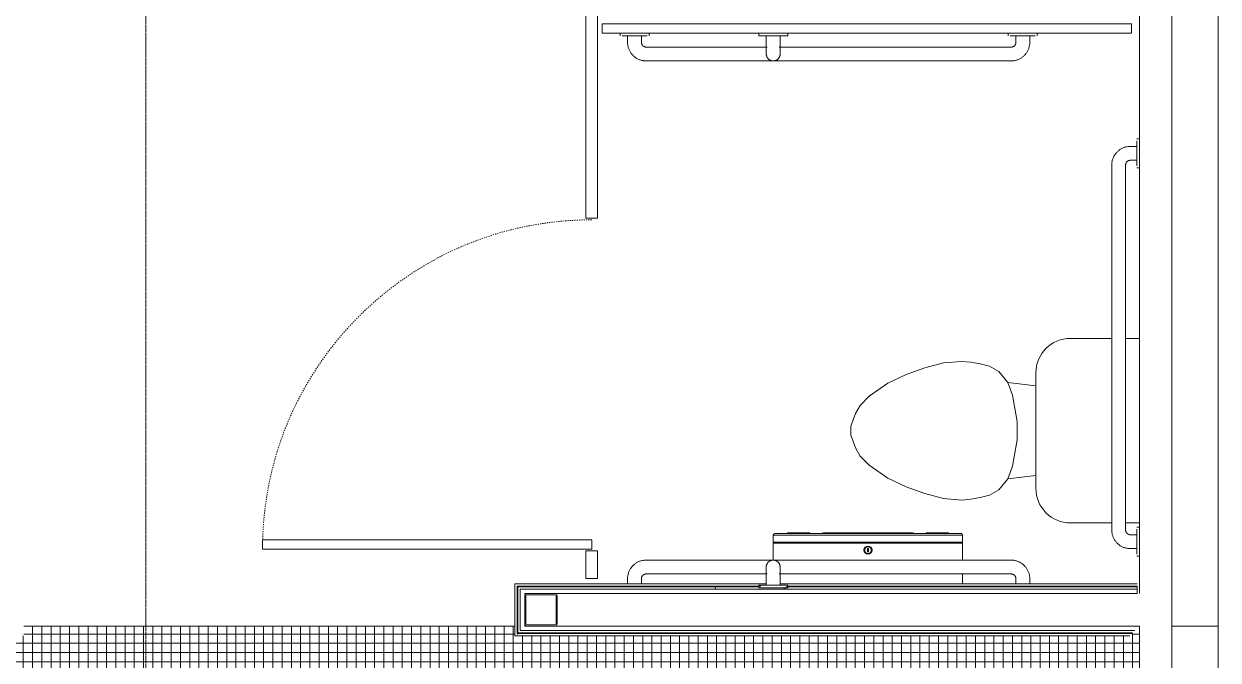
# Model space of a CAD drawing. Header units: inches. Extents: x 25369 to 33163, y -23509 to -20274.
# Drawn here: x 31319.8 to 31449, y -22699.1 to -22630.3 of the extents above; entities that cross this region are included whole.
import ezdxf

# ---------------------------------------------------------------- set-up
doc = ezdxf.new("R2010")
doc.units = ezdxf.units.IN
doc.header["$MEASUREMENT"] = 0
for name, pattern in [('Dash', [0.25, 0.125, -0.125]), ('Dash_2_', [0.25, 0.125, -0.125]), ('Grid Line 1_2_', [0.875, 0.5, -0.125, 0.125, -0.125])]:
    doc.linetypes.add(name, pattern=pattern)
for name, color, linetype, lineweight in [('A-FLOR', 192, 'Continuous', 13), ('A-FLOR-PATT', 8, 'Continuous', 13), ('A-WALL', 113, 'Continuous', 13), ('A-WALL-PATT', 111, 'Continuous', 25), ('I-WALL', 2, 'Continuous', 13), ('P-SANR-FIXT', 6, 'Continuous', 13), ('Q-SPCQ', 91, 'Continuous', 13), ('Q-SPCQ-HDLN', 91, 'Dash', 9), ('S-COLS', 52, 'Continuous', 13), ('S-GRID', 1, 'Continuous', 9)]:
    doc.layers.add(name, color=color, linetype=linetype, lineweight=lineweight)
pattern_1 = [(296.565, (5959.904, 17.28), (0.0001, 115.19999), [12.88, -244.715]), (33.69, (5965.66, 5.76), (-0.00014, 115.19958), [20.768, -394.592]), (33.69, (6080.86, 5.76), (-0.00014, 115.19958), [20.768, -394.592]), (33.69, (6196.06, 5.76), (-0.00014, 115.19958), [20.768, -394.592]), (116.565, (5982.944, 17.28), (0.0001, 115.19999), [12.88, -244.715]), (213.69, (5977.18, 28.8), (-0.00014, 115.19958), [20.768, -394.592]), (213.69, (6092.38, 28.8), (-0.00014, 115.19958), [20.768, -394.592]), (213.69, (6207.58, 28.8), (-0.00014, 115.19958), [20.768, -394.592]), (26.565, (6005.98, 17.28), (0.0001, 115.2), [25.76, -231.836]), (26.565, (6121.18, 17.28), (0.0001, 115.2), [25.76, -231.836]), (270, (6029.02, 28.8), (115.2, 7e-15), [11.52, -103.68]), (225, (6029.02, 17.28), (-1e-14, 115.20042), [16.292, -146.626]), (135, (6017.5, 5.76), (1e-14, 115.20042), [16.292, -146.626]), (288.435, (5982.944, 51.84), (-0.00042, 115.19956), [18.215, -346.08]), (18.435, (5988.7, 34.56), (-0.0004, 115.19956), [18.215, -346.08]), (18.435, (6103.9, 34.56), (-0.0004, 115.19956), [18.215, -346.08]), (18.435, (6219.1, 34.56), (-0.0004, 115.19956), [18.215, -346.08]), (135, (6005.98, 40.32), (1e-14, 115.20042), [16.292, -146.626]), (180, (5994.46, 51.84), (-1e-14, -115.2), [11.52, -103.68]), (251.565, (5954.144, 80.64), (0.00042, 115.19956), [18.215, -346.08]), (315, (5948.38, 63.36), (-1e-14, 115.20042), [16.292, -146.626]), (71.565, (5959.904, 51.84), (0.00042, 115.19956), [18.215, -346.08]), (135, (5965.66, 69.12), (1e-14, 115.20042), [16.292, -146.626]), (225, (6000.22, 80.64), (-1e-14, 115.20042), [16.292, -146.626]), (123.69, (5988.704, 69.12), (-0.00014, 115.19958), [20.768, -394.592]), (123.69, (6103.904, 69.12), (-0.00014, 115.19958), [20.768, -394.592]), (26.565, (5977.18, 86.4), (0.0001, 115.2), [12.88, -244.715]), (26.565, (6092.38, 86.4), (0.0001, 115.2), [12.88, -244.715]), (315, (5988.7, 92.16), (-1e-14, 115.20042), [16.292, -146.626]), (213.69, (6040.54, 109.44), (-0.00014, 115.19958), [20.768, -394.592]), (213.69, (6155.74, 109.44), (-0.00014, 115.19958), [20.768, -394.592]), (213.69, (6270.94, 109.44), (-0.00014, 115.19958), [20.768, -394.592]), (296.565, (6023.264, 97.92), (0.0001, 115.19999), [12.88, -244.715]), (45, (6029.02, 86.4), (1e-14, 115.20042), [16.292, -146.626]), (90, (6040.54, 97.92), (-115.2, 7e-15), [11.52, -103.68]), (213.69, (5988.7, 115.2), (-0.00014, 115.19958), [20.768, -394.592]), (213.69, (6103.9, 115.2), (-0.00014, 115.19958), [20.768, -394.592]), (213.69, (6219.1, 115.2), (-0.00014, 115.19958), [20.768, -394.592]), (315, (5971.42, 103.68), (-1e-14, 115.20042), [8.146, -154.772]), (26.565, (5977.18, 97.92), (0.0001, 115.2), [12.88, -244.715]), (26.565, (6092.38, 97.92), (0.0001, 115.2), [12.88, -244.715]), (90, (5988.7, 103.68), (-115.2, 7e-15), [11.52, -103.68]), (333.435, (5942.62, 109.44), (-0.0001, 115.2), [12.88, -244.715]), (333.435, (6057.82, 109.44), (-0.0001, 115.2), [12.88, -244.715]), (243.435, (5954.144, 103.68), (-0.0001, 115.19999), [12.88, -244.715]), (161.565, (5948.38, 92.16), (0.0004, 115.19956), [18.215, -346.08]), (161.565, (6063.58, 92.16), (0.0004, 115.19956), [18.215, -346.08]), (161.565, (6178.78, 92.16), (0.0004, 115.19956), [18.215, -346.08]), (45, (5931.1, 97.92), (1e-14, 115.20042), [16.292, -146.626]), (26.565, (5936.86, 0), (0.0001, 115.2), [12.88, -244.715]), (26.565, (6052.06, 0), (0.0001, 115.2), [12.88, -244.715]), (116.565, (5948.384, 5.76), (0.0001, 115.19999), [12.88, -244.715]), (206.565, (5942.62, 17.28), (0.0001, 115.2), [12.88, -244.715]), (206.565, (6057.82, 17.28), (0.0001, 115.2), [12.88, -244.715]), (296.565, (5931.104, 11.52), (0.0001, 115.19999), [12.88, -244.715]), (14.036, (6017.5, 51.84), (0.0005, 115.19957), [23.749, -451.233]), (14.036, (6132.7, 51.84), (0.0005, 115.19957), [23.749, -451.233]), (14.036, (6247.9, 51.84), (0.0005, 115.19957), [23.749, -451.233]), (14.036, (6363.1, 51.84), (0.0005, 115.19957), [23.749, -451.233]), (135, (6040.54, 57.6), (1e-14, 115.20042), [16.292, -146.626]), (198.435, (6029.02, 69.12), (-0.0004, 115.19956), [18.215, -346.08]), (198.435, (6144.22, 69.12), (-0.0004, 115.19956), [18.215, -346.08]), (198.435, (6259.42, 69.12), (-0.0004, 115.19956), [18.215, -346.08]), (296.565, (6011.744, 63.36), (0.0001, 115.19999), [12.88, -244.715]), (333.435, (5936.86, 34.56), (-0.0001, 115.2), [12.88, -244.715]), (333.435, (6052.06, 34.56), (-0.0001, 115.2), [12.88, -244.715]), (45, (5948.38, 28.8), (1e-14, 115.20042), [8.146, -154.772]), (116.565, (5954.144, 34.56), (0.0001, 115.19999), [12.88, -244.715]), (225, (5948.38, 46.08), (-1e-14, 115.20042), [16.292, -146.626])]

# ---------------------------------------------------------------- blocks, each defined once
blk = doc.blocks.new('Toilet-Domestic-3D - Toilet-Domestic-3D-11065-Overall Floor Plan')
at = {"layer": 'P-SANR-FIXT', "color": 43, "lineweight": 9}
for p, q in [((-1.87, 11.5), (-0.5, 12)), ((-0.5, 12), (0.5, 12)), ((0.5, 12), (1.87, 11.5)), ((-3.74, 10), (-2.74, 11)), ((-2.74, 11), (-1.87, 11.5)), ((1.87, 11.5), (2.74, 11)), ((2.74, 11), (3.74, 10)), ((-5.13, 8), (-3.74, 10)), ((3.74, 10), (5.13, 8)), ((-6.06, 6), (-5.13, 8)), ((5.13, 8), (6.06, 6)), ((-6.79, 4), (-6.06, 6)), ((6.06, 6), (6.79, 4)), ((-7.33, 1.99), (-6.79, 4)), ((6.79, 4), (7.33, 1.99)), ((-7.5, 0), (-7.33, 1.99)), ((7.33, 1.99), (7.5, 0)), ((-7.41, -1), (-7.5, 0)), ((-7.24, -2), (-7.41, -1)), ((7.41, -1), (7.24, -2)), ((7.5, 0), (7.41, -1)), ((-6.97, -3), (-7.24, -2)), ((7.24, -2), (6.97, -3)), ((-6.4, -4), (-6.97, -3)), ((6.97, -3), (6.4, -4)), ((-5.21, -5), (-6.4, -4)), ((-3.84, -5.5), (-5.21, -5)), ((-4.86, -8.02), (-5.21, -5)), ((5.21, -5), (3.84, -5.5)), ((4.86, -8.02), (5.21, -5)), ((6.4, -4), (5.21, -5)), ((-1, -6), (-3.84, -5.5)), ((1, -6), (-1, -6)), ((3.84, -5.5), (1, -6)), ((6.25, -8.02), (-6.25, -8.02)), ((-9.98, -11.75), (-9.98, -16.23)), ((9.98, -16.25), (9.98, -11.75)), ((-9.98, -17.73), (-9.98, -19.23)), ((9.98, -19.23), (9.98, -17.7))]:
    blk.add_line(p, q, dxfattribs=at)
for centre, start, end in [((-6.25, -11.75), 90, 180), ((6.25, -11.75), 0, 90)]:
    blk.add_arc(centre, 3.73, start, end, dxfattribs=at)
blk = doc.blocks.new('817_Grab_Bars - 8170-001420-25752-Overall Floor Plan')
at = {"layer": 'Q-SPCQ', "color": 43, "lineweight": 9}
for p, q in [((25495.52, -22688.3), (25456.02, -22688.3)), ((25454.02, -22690.3), (25454.02, -22690.87)), ((25455.52, -22690.87), (25455.52, -22690.3)), ((25456.02, -22689.8), (25469.11, -22689.8)), ((25470.42, -22689.8), (25495.52, -22689.8)), ((25496.02, -22690.3), (25496.02, -22690.87)), ((25497.52, -22690.87), (25497.52, -22690.3))]:
    blk.add_line(p, q, dxfattribs=at)
at = {"layer": 'Q-SPCQ', "color": 43, "lineweight": 9, "flags": 128}
for points in [[(25456.02, -22688.3), (25455.94, -22688.3), (25455.86, -22688.31), (25455.78, -22688.32), (25455.7, -22688.33), (25455.62, -22688.34), (25455.54, -22688.36), (25455.46, -22688.38), (25455.39, -22688.4), (25455.31, -22688.43), (25455.24, -22688.46), (25455.16, -22688.49), (25455.09, -22688.53), (25455.02, -22688.57), (25454.95, -22688.61), (25454.89, -22688.65), (25454.82, -22688.7), (25454.76, -22688.75), (25454.7, -22688.8), (25454.64, -22688.85), (25454.58, -22688.91), (25454.53, -22688.97), (25454.47, -22689.03), (25454.42, -22689.09), (25454.38, -22689.16), (25454.33, -22689.22), (25454.29, -22689.29), (25454.25, -22689.36), (25454.22, -22689.43), (25454.18, -22689.5), (25454.15, -22689.58), (25454.12, -22689.65), (25454.1, -22689.73), (25454.08, -22689.81), (25454.06, -22689.88), (25454.04, -22689.96), (25454.03, -22690.04), (25454.02, -22690.12), (25454.02, -22690.2), (25454.02, -22690.28), (25454.02, -22690.3)], [(25497.52, -22690.3), (25497.51, -22690.22), (25497.51, -22690.14), (25497.5, -22690.06), (25497.49, -22689.98), (25497.48, -22689.91), (25497.46, -22689.83), (25497.44, -22689.75), (25497.41, -22689.67), (25497.39, -22689.6), (25497.36, -22689.52), (25497.32, -22689.45), (25497.29, -22689.38), (25497.25, -22689.31), (25497.21, -22689.24), (25497.17, -22689.17), (25497.12, -22689.11), (25497.07, -22689.05), (25497.02, -22688.98), (25496.96, -22688.92), (25496.91, -22688.87), (25496.85, -22688.81), (25496.79, -22688.76), (25496.73, -22688.71), (25496.66, -22688.66), (25496.6, -22688.62), (25496.53, -22688.58), (25496.46, -22688.54), (25496.39, -22688.5), (25496.31, -22688.47), (25496.24, -22688.44), (25496.16, -22688.41), (25496.09, -22688.39), (25496.01, -22688.37), (25495.93, -22688.35), (25495.86, -22688.33), (25495.78, -22688.32), (25495.7, -22688.31), (25495.62, -22688.31), (25495.54, -22688.3), (25495.52, -22688.3)], [(25455.52, -22690.3), (25455.52, -22690.28), (25455.52, -22690.26), (25455.52, -22690.24), (25455.52, -22690.22), (25455.53, -22690.2), (25455.53, -22690.18), (25455.53, -22690.16), (25455.54, -22690.15), (25455.55, -22690.13), (25455.55, -22690.11), (25455.56, -22690.09), (25455.57, -22690.07), (25455.58, -22690.05), (25455.59, -22690.04), (25455.6, -22690.02), (25455.61, -22690), (25455.63, -22689.99), (25455.64, -22689.97), (25455.65, -22689.96), (25455.67, -22689.94), (25455.68, -22689.93), (25455.7, -22689.92), (25455.71, -22689.91), (25455.73, -22689.89), (25455.75, -22689.88), (25455.76, -22689.87), (25455.78, -22689.86), (25455.8, -22689.85), (25455.82, -22689.84), (25455.83, -22689.84), (25455.85, -22689.83), (25455.87, -22689.82), (25455.89, -22689.82), (25455.91, -22689.81), (25455.93, -22689.81), (25455.95, -22689.81), (25455.97, -22689.8), (25455.99, -22689.8), (25456.01, -22689.8), (25456.02, -22689.8)], [(25495.52, -22689.8), (25495.54, -22689.8), (25495.56, -22689.8), (25495.58, -22689.81), (25495.59, -22689.81), (25495.61, -22689.81), (25495.63, -22689.82), (25495.65, -22689.82), (25495.67, -22689.83), (25495.69, -22689.83), (25495.71, -22689.84), (25495.73, -22689.85), (25495.75, -22689.86), (25495.76, -22689.87), (25495.78, -22689.88), (25495.8, -22689.89), (25495.81, -22689.9), (25495.83, -22689.91), (25495.84, -22689.93), (25495.86, -22689.94), (25495.87, -22689.95), (25495.89, -22689.97), (25495.9, -22689.98), (25495.91, -22690), (25495.92, -22690.02), (25495.94, -22690.03), (25495.95, -22690.05), (25495.96, -22690.07), (25495.97, -22690.08), (25495.97, -22690.1), (25495.98, -22690.12), (25495.99, -22690.14), (25495.99, -22690.16), (25496, -22690.18), (25496, -22690.2), (25496.01, -22690.22), (25496.01, -22690.24), (25496.01, -22690.26), (25496.01, -22690.28), (25496.02, -22690.3), (25496.02, -22690.3)]]:
    blk.add_lwpolyline(points, dxfattribs=at)
blk = doc.blocks.new('Dispenser-Toilet_Tissue-Frost_Products_LTD_-Jumbo-169 - Steel-Brushed-Stainless_Steel-39538-Overall Floor Plan')
at = {"layer": 'Q-SPCQ', "color": 43, "lineweight": 9}
for p, q in [((25490.26, -22685.6), (25469.77, -22685.6)), ((25469.77, -22685.6), (25469.77, -22686.37)), ((25469.77, -22686.37), (25469.83, -22686.37)), ((25469.77, -22686.46), (25490.26, -22686.46)), ((25469.77, -22686.46), (25469.77, -22688.33)), ((25469.83, -22686.37), (25490.21, -22686.37)), ((25469.83, -22686.37), (25469.83, -22686.4)), ((25490.21, -22686.4), (25469.83, -22686.4)), ((25471.28, -22685.44), (25469.93, -22685.44)), ((25488.75, -22685.44), (25471.28, -22685.44)), ((25473.61, -22685.34), (25471.44, -22685.34)), ((25475.08, -22685.44), (25473.77, -22685.44)), ((25484.77, -22685.34), (25475.26, -22685.34)), ((25486.26, -22685.44), (25484.95, -22685.44)), ((25488.59, -22685.34), (25486.42, -22685.34)), ((25490.11, -22685.44), (25488.75, -22685.44)), ((25490.21, -22686.4), (25490.21, -22686.37)), ((25490.21, -22686.37), (25490.26, -22686.37)), ((25490.26, -22686.37), (25490.26, -22685.6)), ((25490.26, -22688.3), (25490.26, -22686.46)), ((25480.06, -22687.06), (25479.98, -22687.06)), ((25479.98, -22687.06), (25479.98, -22687.4)), ((25479.98, -22687.4), (25480.06, -22687.4)), ((25480.06, -22687.4), (25480.06, -22687.06)), ((25490.26, -22690.87), (25490.26, -22689.8))]:
    blk.add_line(p, q, dxfattribs=at)
for radius in [0.438, 0.358]:
    blk.add_circle((25480.02, -22687.22), radius, dxfattribs=at)
for centre, radius, start, end in [((25469.93, -22685.6), 0.16, 90, 180), ((25469.83, -22686.46), 0.06, 90, 180), ((25471.44, -22685.52), 0.18, 90, 153.6122), ((25472.99, -22685.46), 0.118, 100.8116, 172.3569), ((25472.99, -22685.49), 0.151, 19.6341, 87.321), ((25473.01, -22685.49), 0.151, 19.6341, 86.8331), ((25473.02, -22685.52), 0.18, 26.3878, 90), ((25473.59, -22685.46), 0.119, 100.0401, 171.5195), ((25473.59, -22685.49), 0.151, 19.6341, 87.321), ((25473.6, -22685.49), 0.151, 19.6341, 87.321), ((25473.61, -22685.52), 0.18, 26.3878, 90), ((25475.26, -22685.56), 0.22, 90, 146.9443), ((25484.77, -22685.56), 0.22, 33.0557, 90), ((25486.42, -22685.52), 0.18, 90, 153.6122), ((25486.43, -22685.49), 0.151, 92.679, 160.3659), ((25486.44, -22685.49), 0.151, 92.679, 160.3659), ((25486.44, -22685.46), 0.119, 8.4805, 79.9599), ((25487.01, -22685.52), 0.18, 90, 153.6084), ((25487.02, -22685.49), 0.151, 93.1667, 160.3726), ((25487.04, -22685.49), 0.151, 92.679, 160.3653), ((25487.04, -22685.46), 0.118, 7.6431, 79.1884), ((25488.59, -22685.52), 0.18, 26.3878, 90), ((25490.1, -22685.6), 0.16, 0, 89.0019), ((25490.2, -22686.46), 0.0601, 0, 87.3185)]:
    blk.add_arc(centre, radius, start, end, dxfattribs=at)
blk = doc.blocks.new('Partition-Floor_Braced-Bradley_Corp-St_Stl-ADA-N_Stalls - ADA _optional_ _ n Standard Stalls-320718-Overall Floor Plan')
at = {"layer": 'Q-SPCQ', "color": 43, "lineweight": 9}
for p, q in [((11.69, 94.87), (12.69, 94.87)), ((11.69, 59.25), (11.69, 94.87)), ((12.69, 94.87), (12.69, 59.25)), ((71.69, 84.87), (72.69, 84.87)), ((71.69, 59.25), (71.69, 84.87)), ((72.69, 84.87), (72.69, 59.25)), ((8.5, 59.88), (11.5, 59.88)), ((8.5, 58.63), (8.5, 59.88)), ((11.5, 59.88), (11.5, 58.63)), ((47.5, 59.88), (71.5, 59.88)), ((47.5, 58.63), (47.5, 59.88)), ((71.5, 59.88), (71.5, 58.63)), ((97.5, 59.88), (106, 59.88)), ((97.5, 58.63), (97.5, 59.88)), ((106, 59.88), (106, 58.63)), ((11.5, 58.63), (8.5, 58.63)), ((12.69, 59.25), (11.69, 59.25)), ((71.5, 58.63), (47.5, 58.63)), ((72.69, 59.25), (71.69, 59.25)), ((106, 58.63), (97.5, 58.63)), ((67.5, 58.13), (68.5, 58.13)), ((67.5, 0.88), (67.5, 58.13)), ((68.5, 58.13), (68.5, 0.88)), ((104.5, 58.13), (105.5, 58.13)), ((104.5, 0.88), (104.5, 58.13)), ((105.5, 58.13), (105.5, 0.88)), ((68.5, 0.88), (67.5, 0.88)), ((105.5, 0.88), (104.5, 0.88))]:
    blk.add_line(p, q, dxfattribs=at)
at = {"layer": 'Q-SPCQ-HDLN', "color": 43, "linetype": 'Dash_2_'}
for centre, radius, end in [((11.69, 59.25), 35.62, 88.2092), ((71.69, 59.25), 25.62, 87.7958)]:
    blk.add_arc(centre, radius, 0, end, dxfattribs=at)
blk = doc.blocks.new('817_Grab_Bars - 8170-001420-V40-Overall Floor Plan')
at = {"layer": 'Q-SPCQ', "color": 43, "lineweight": 9}
for p, q in [((25453.2, -22631.3), (25453.2, -22631.58)), ((25454.77, -22631.58), (25453.41, -22631.58)), ((25454.02, -22631.58), (25454.02, -22632.3)), ((25456.12, -22631.58), (25454.77, -22631.58)), ((25455.52, -22632.3), (25455.52, -22631.58)), ((25456.33, -22631.58), (25456.33, -22631.3)), ((25495.2, -22631.3), (25495.2, -22631.58)), ((25496.77, -22631.58), (25495.41, -22631.58)), ((25496.02, -22631.58), (25496.02, -22632.3)), ((25498.12, -22631.58), (25496.77, -22631.58)), ((25497.52, -22632.3), (25497.52, -22631.58)), ((25498.33, -22631.58), (25498.33, -22631.3)), ((25469.11, -22632.8), (25456.02, -22632.8)), ((25495.52, -22632.8), (25470.42, -22632.8)), ((25456.02, -22634.3), (25495.52, -22634.3))]:
    blk.add_line(p, q, dxfattribs=at)
at = {"layer": 'Q-SPCQ', "color": 43, "lineweight": 9, "flags": 128}
for points in [[(25454.02, -22632.3), (25454.02, -22632.38), (25454.02, -22632.46), (25454.03, -22632.54), (25454.04, -22632.62), (25454.06, -22632.7), (25454.07, -22632.78), (25454.09, -22632.86), (25454.12, -22632.93), (25454.14, -22633.01), (25454.17, -22633.08), (25454.21, -22633.15), (25454.24, -22633.23), (25454.28, -22633.3), (25454.32, -22633.37), (25454.36, -22633.43), (25454.41, -22633.5), (25454.46, -22633.56), (25454.51, -22633.62), (25454.57, -22633.68), (25454.62, -22633.74), (25454.68, -22633.79), (25454.74, -22633.84), (25454.8, -22633.89), (25454.87, -22633.94), (25454.93, -22633.99), (25455, -22634.03), (25455.07, -22634.07), (25455.14, -22634.1), (25455.22, -22634.14), (25455.29, -22634.17), (25455.37, -22634.19), (25455.44, -22634.22), (25455.52, -22634.24), (25455.6, -22634.26), (25455.68, -22634.27), (25455.75, -22634.29), (25455.83, -22634.29), (25455.91, -22634.3), (25455.99, -22634.3), (25456.02, -22634.3)], [(25456.02, -22632.8), (25456, -22632.8), (25455.98, -22632.8), (25455.96, -22632.8), (25455.94, -22632.8), (25455.92, -22632.79), (25455.9, -22632.79), (25455.88, -22632.78), (25455.86, -22632.78), (25455.84, -22632.77), (25455.82, -22632.76), (25455.8, -22632.76), (25455.78, -22632.75), (25455.77, -22632.74), (25455.75, -22632.73), (25455.73, -22632.72), (25455.72, -22632.7), (25455.7, -22632.69), (25455.69, -22632.68), (25455.67, -22632.67), (25455.66, -22632.65), (25455.64, -22632.64), (25455.63, -22632.62), (25455.62, -22632.61), (25455.61, -22632.59), (25455.59, -22632.57), (25455.58, -22632.56), (25455.57, -22632.54), (25455.57, -22632.52), (25455.56, -22632.5), (25455.55, -22632.48), (25455.54, -22632.47), (25455.54, -22632.45), (25455.53, -22632.43), (25455.53, -22632.41), (25455.52, -22632.39), (25455.52, -22632.37), (25455.52, -22632.35), (25455.52, -22632.33), (25455.52, -22632.31), (25455.52, -22632.3)], [(25495.52, -22634.3), (25495.6, -22634.3), (25495.68, -22634.3), (25495.75, -22634.29), (25495.83, -22634.28), (25495.91, -22634.26), (25495.99, -22634.25), (25496.07, -22634.22), (25496.14, -22634.2), (25496.22, -22634.17), (25496.29, -22634.14), (25496.37, -22634.11), (25496.44, -22634.08), (25496.51, -22634.04), (25496.58, -22634), (25496.64, -22633.95), (25496.71, -22633.91), (25496.77, -22633.86), (25496.83, -22633.81), (25496.89, -22633.75), (25496.95, -22633.7), (25497, -22633.64), (25497.06, -22633.58), (25497.11, -22633.51), (25497.15, -22633.45), (25497.2, -22633.38), (25497.24, -22633.32), (25497.28, -22633.25), (25497.32, -22633.17), (25497.35, -22633.1), (25497.38, -22633.03), (25497.41, -22632.95), (25497.43, -22632.88), (25497.45, -22632.8), (25497.47, -22632.72), (25497.49, -22632.64), (25497.5, -22632.56), (25497.51, -22632.48), (25497.51, -22632.4), (25497.52, -22632.32), (25497.52, -22632.3)], [(25496.02, -22632.3), (25496.01, -22632.32), (25496.01, -22632.34), (25496.01, -22632.36), (25496.01, -22632.38), (25496.01, -22632.4), (25496, -22632.42), (25496, -22632.44), (25495.99, -22632.46), (25495.98, -22632.48), (25495.98, -22632.5), (25495.97, -22632.52), (25495.96, -22632.53), (25495.95, -22632.55), (25495.94, -22632.57), (25495.93, -22632.59), (25495.92, -22632.6), (25495.9, -22632.62), (25495.89, -22632.63), (25495.88, -22632.65), (25495.86, -22632.66), (25495.85, -22632.68), (25495.83, -22632.69), (25495.82, -22632.7), (25495.8, -22632.71), (25495.79, -22632.72), (25495.77, -22632.73), (25495.75, -22632.74), (25495.73, -22632.75), (25495.71, -22632.76), (25495.7, -22632.77), (25495.68, -22632.78), (25495.66, -22632.78), (25495.64, -22632.79), (25495.62, -22632.79), (25495.6, -22632.8), (25495.58, -22632.8), (25495.56, -22632.8), (25495.54, -22632.8), (25495.52, -22632.8), (25495.52, -22632.8)]]:
    blk.add_lwpolyline(points, dxfattribs=at)
blk = doc.blocks.new('817_Grab_Bars - 8170-001420-V47-Overall Floor Plan')
at = {"layer": 'Q-SPCQ', "color": 43, "lineweight": 9}
for p, q in [((25509.11, -22643.55), (25508.39, -22643.55)), ((25509.39, -22642.74), (25509.11, -22642.74)), ((25509.11, -22644.3), (25509.11, -22642.95)), ((25508.39, -22645.05), (25509.11, -22645.05)), ((25509.11, -22645.66), (25509.11, -22644.3)), ((25506.39, -22645.55), (25506.39, -22685.05)), ((25507.89, -22685.05), (25507.89, -22645.55)), ((25509.11, -22645.87), (25509.39, -22645.87)), ((25509.39, -22684.74), (25509.11, -22684.74)), ((25509.11, -22686.3), (25509.11, -22684.95)), ((25509.11, -22685.55), (25508.39, -22685.55)), ((25509.11, -22687.66), (25509.11, -22686.3)), ((25508.39, -22687.05), (25509.11, -22687.05)), ((25509.11, -22687.87), (25509.39, -22687.87))]:
    blk.add_line(p, q, dxfattribs=at)
at = {"layer": 'Q-SPCQ', "color": 43, "lineweight": 9, "flags": 128}
for points in [[(25508.39, -22643.55), (25508.31, -22643.55), (25508.23, -22643.56), (25508.15, -22643.57), (25508.07, -22643.58), (25507.99, -22643.59), (25507.91, -22643.61), (25507.84, -22643.63), (25507.76, -22643.65), (25507.69, -22643.68), (25507.61, -22643.71), (25507.54, -22643.74), (25507.47, -22643.78), (25507.4, -22643.82), (25507.33, -22643.86), (25507.26, -22643.9), (25507.2, -22643.95), (25507.13, -22644), (25507.07, -22644.05), (25507.01, -22644.1), (25506.96, -22644.16), (25506.9, -22644.22), (25506.85, -22644.28), (25506.8, -22644.34), (25506.75, -22644.41), (25506.71, -22644.47), (25506.67, -22644.54), (25506.63, -22644.61), (25506.59, -22644.68), (25506.56, -22644.75), (25506.53, -22644.83), (25506.5, -22644.9), (25506.47, -22644.98), (25506.45, -22645.06), (25506.43, -22645.13), (25506.42, -22645.21), (25506.41, -22645.29), (25506.4, -22645.37), (25506.39, -22645.45), (25506.39, -22645.53), (25506.39, -22645.55)], [(25507.89, -22645.55), (25507.89, -22645.53), (25507.89, -22645.51), (25507.89, -22645.49), (25507.9, -22645.47), (25507.9, -22645.45), (25507.9, -22645.43), (25507.91, -22645.41), (25507.92, -22645.4), (25507.92, -22645.38), (25507.93, -22645.36), (25507.94, -22645.34), (25507.95, -22645.32), (25507.96, -22645.3), (25507.97, -22645.29), (25507.98, -22645.27), (25507.99, -22645.25), (25508, -22645.24), (25508.01, -22645.22), (25508.03, -22645.21), (25508.04, -22645.19), (25508.06, -22645.18), (25508.07, -22645.17), (25508.09, -22645.16), (25508.1, -22645.14), (25508.12, -22645.13), (25508.14, -22645.12), (25508.15, -22645.11), (25508.17, -22645.1), (25508.19, -22645.09), (25508.21, -22645.09), (25508.23, -22645.08), (25508.25, -22645.07), (25508.27, -22645.07), (25508.29, -22645.06), (25508.31, -22645.06), (25508.33, -22645.06), (25508.34, -22645.05), (25508.36, -22645.05), (25508.38, -22645.05), (25508.39, -22645.05)], [(25506.39, -22685.05), (25506.39, -22685.13), (25506.4, -22685.21), (25506.4, -22685.29), (25506.42, -22685.37), (25506.43, -22685.45), (25506.45, -22685.53), (25506.47, -22685.61), (25506.49, -22685.68), (25506.52, -22685.76), (25506.55, -22685.83), (25506.58, -22685.9), (25506.62, -22685.98), (25506.65, -22686.05), (25506.7, -22686.12), (25506.74, -22686.18), (25506.79, -22686.25), (25506.84, -22686.31), (25506.89, -22686.37), (25506.94, -22686.43), (25507, -22686.49), (25507.06, -22686.54), (25507.12, -22686.59), (25507.18, -22686.64), (25507.24, -22686.69), (25507.31, -22686.74), (25507.38, -22686.78), (25507.45, -22686.82), (25507.52, -22686.85), (25507.59, -22686.89), (25507.67, -22686.92), (25507.74, -22686.94), (25507.82, -22686.97), (25507.89, -22686.99), (25507.97, -22687.01), (25508.05, -22687.02), (25508.13, -22687.04), (25508.21, -22687.04), (25508.29, -22687.05), (25508.37, -22687.05), (25508.39, -22687.05)], [(25508.39, -22685.55), (25508.37, -22685.55), (25508.35, -22685.55), (25508.33, -22685.55), (25508.31, -22685.55), (25508.29, -22685.54), (25508.27, -22685.54), (25508.25, -22685.53), (25508.23, -22685.53), (25508.21, -22685.52), (25508.2, -22685.51), (25508.18, -22685.51), (25508.16, -22685.5), (25508.14, -22685.49), (25508.12, -22685.48), (25508.11, -22685.47), (25508.09, -22685.45), (25508.08, -22685.44), (25508.06, -22685.43), (25508.05, -22685.42), (25508.03, -22685.4), (25508.02, -22685.39), (25508, -22685.37), (25507.99, -22685.36), (25507.98, -22685.34), (25507.97, -22685.32), (25507.96, -22685.31), (25507.95, -22685.29), (25507.94, -22685.27), (25507.93, -22685.25), (25507.92, -22685.23), (25507.92, -22685.22), (25507.91, -22685.2), (25507.91, -22685.18), (25507.9, -22685.16), (25507.9, -22685.14), (25507.89, -22685.12), (25507.89, -22685.1), (25507.89, -22685.08), (25507.89, -22685.06), (25507.89, -22685.05)]]:
    blk.add_lwpolyline(points, dxfattribs=at)
blk = doc.blocks.new('817_Grab_Bars - 8170-001180-25756-Overall Floor Plan')
at = {"layer": 'Q-SPCQ', "color": 43, "lineweight": 9}
for p, q in [((25469.02, -22690.3), (25469.02, -22691.02)), ((25469.02, -22690.3), (25469.02, -22690.87)), ((25470.52, -22691.02), (25470.52, -22690.3)), ((25470.52, -22690.87), (25470.52, -22690.3)), ((25468.2, -22691.02), (25468.2, -22691.3)), ((25468.2, -22691.02), (25471.33, -22691.02)), ((25468.41, -22691.02), (25468.2, -22691.02)), ((25471.33, -22691.3), (25468.2, -22691.3)), ((25471.12, -22691.3), (25471.33, -22691.3)), ((25471.33, -22691.3), (25471.33, -22691.02))]:
    blk.add_line(p, q, dxfattribs=at)
at = {"layer": 'Q-SPCQ', "color": 43, "lineweight": 9, "flags": 128}
for points in [[(25469.02, -22689.05), (25469.02, -22689.02), (25469.02, -22688.99), (25469.02, -22688.96), (25469.02, -22688.93), (25469.03, -22688.9), (25469.04, -22688.87), (25469.04, -22688.85), (25469.05, -22688.82), (25469.06, -22688.79), (25469.07, -22688.76), (25469.09, -22688.73), (25469.1, -22688.71), (25469.11, -22688.68), (25469.13, -22688.65), (25469.15, -22688.63), (25469.16, -22688.6), (25469.18, -22688.58), (25469.2, -22688.56), (25469.22, -22688.54), (25469.24, -22688.51), (25469.26, -22688.49), (25469.29, -22688.47), (25469.31, -22688.46), (25469.34, -22688.44), (25469.36, -22688.42), (25469.39, -22688.41), (25469.41, -22688.39), (25469.44, -22688.38), (25469.47, -22688.37), (25469.49, -22688.35), (25469.52, -22688.34), (25469.55, -22688.33), (25469.58, -22688.33), (25469.61, -22688.32), (25469.64, -22688.31), (25469.67, -22688.31), (25469.7, -22688.31), (25469.73, -22688.3), (25469.76, -22688.3), (25469.77, -22688.3)], [(25469.02, -22689.05), (25469.02, -22689.05), (25469.02, -22689.06), (25469.02, -22689.06), (25469.02, -22689.07), (25469.02, -22689.08), (25469.02, -22689.09), (25469.02, -22689.1), (25469.02, -22689.12), (25469.02, -22689.13), (25469.02, -22689.15), (25469.02, -22689.17), (25469.02, -22689.19), (25469.02, -22689.22), (25469.02, -22689.24), (25469.02, -22689.27), (25469.02, -22689.3), (25469.02, -22689.33), (25469.02, -22689.36), (25469.02, -22689.4), (25469.02, -22689.43), (25469.02, -22689.47), (25469.02, -22689.51), (25469.02, -22689.55), (25469.02, -22689.59), (25469.02, -22689.63), (25469.02, -22689.67), (25469.02, -22689.71), (25469.02, -22689.76), (25469.02, -22689.8), (25469.02, -22689.85), (25469.02, -22689.9), (25469.02, -22689.94), (25469.02, -22689.99), (25469.02, -22690.04), (25469.02, -22690.09), (25469.02, -22690.14), (25469.02, -22690.19), (25469.02, -22690.24), (25469.02, -22690.29), (25469.02, -22690.3)], [(25469.02, -22690.3), (25469.02, -22690.25), (25469.02, -22690.2), (25469.02, -22690.15), (25469.02, -22690.1), (25469.02, -22690.05), (25469.02, -22690.01), (25469.02, -22689.96), (25469.02, -22689.91), (25469.02, -22689.86), (25469.02, -22689.82), (25469.02, -22689.77), (25469.02, -22689.73), (25469.02, -22689.68), (25469.02, -22689.64), (25469.02, -22689.6), (25469.02, -22689.56), (25469.02, -22689.52), (25469.02, -22689.48), (25469.02, -22689.44), (25469.02, -22689.41), (25469.02, -22689.37), (25469.02, -22689.34), (25469.02, -22689.31), (25469.02, -22689.28), (25469.02, -22689.25), (25469.02, -22689.22), (25469.02, -22689.2), (25469.02, -22689.18), (25469.02, -22689.16), (25469.02, -22689.14), (25469.02, -22689.12), (25469.02, -22689.11), (25469.02, -22689.09), (25469.02, -22689.08), (25469.02, -22689.07), (25469.02, -22689.06), (25469.02, -22689.06), (25469.02, -22689.05), (25469.02, -22689.05)], [(25469.77, -22688.3), (25469.8, -22688.3), (25469.83, -22688.31), (25469.86, -22688.31), (25469.88, -22688.31), (25469.91, -22688.32), (25469.94, -22688.32), (25469.97, -22688.33), (25470, -22688.34), (25470.03, -22688.35), (25470.06, -22688.36), (25470.08, -22688.37), (25470.11, -22688.39), (25470.14, -22688.4), (25470.16, -22688.42), (25470.19, -22688.43), (25470.21, -22688.45), (25470.24, -22688.47), (25470.26, -22688.49), (25470.28, -22688.51), (25470.3, -22688.53), (25470.32, -22688.55), (25470.34, -22688.57), (25470.36, -22688.6), (25470.38, -22688.62), (25470.4, -22688.65), (25470.41, -22688.67), (25470.43, -22688.7), (25470.44, -22688.73), (25470.45, -22688.75), (25470.46, -22688.78), (25470.47, -22688.81), (25470.48, -22688.84), (25470.49, -22688.87), (25470.5, -22688.9), (25470.5, -22688.93), (25470.51, -22688.95), (25470.51, -22688.98), (25470.51, -22689.01), (25470.52, -22689.04), (25470.52, -22689.05)], [(25470.52, -22690.3), (25470.52, -22690.25), (25470.52, -22690.2), (25470.52, -22690.15), (25470.52, -22690.1), (25470.52, -22690.05), (25470.52, -22690.01), (25470.52, -22689.96), (25470.52, -22689.91), (25470.52, -22689.86), (25470.52, -22689.82), (25470.52, -22689.77), (25470.52, -22689.73), (25470.52, -22689.68), (25470.52, -22689.64), (25470.52, -22689.6), (25470.52, -22689.56), (25470.52, -22689.52), (25470.52, -22689.48), (25470.52, -22689.44), (25470.52, -22689.41), (25470.52, -22689.37), (25470.52, -22689.34), (25470.52, -22689.31), (25470.52, -22689.28), (25470.52, -22689.25), (25470.52, -22689.22), (25470.52, -22689.2), (25470.52, -22689.18), (25470.52, -22689.16), (25470.52, -22689.14), (25470.52, -22689.12), (25470.52, -22689.11), (25470.52, -22689.09), (25470.52, -22689.08), (25470.52, -22689.07), (25470.52, -22689.06), (25470.52, -22689.06), (25470.52, -22689.05), (25470.52, -22689.05)], [(25470.52, -22689.05), (25470.52, -22689.05), (25470.52, -22689.06), (25470.52, -22689.06), (25470.52, -22689.07), (25470.52, -22689.08), (25470.52, -22689.09), (25470.52, -22689.1), (25470.52, -22689.12), (25470.52, -22689.13), (25470.52, -22689.15), (25470.52, -22689.17), (25470.52, -22689.19), (25470.52, -22689.22), (25470.52, -22689.24), (25470.52, -22689.27), (25470.52, -22689.3), (25470.52, -22689.33), (25470.52, -22689.36), (25470.52, -22689.4), (25470.52, -22689.43), (25470.52, -22689.47), (25470.52, -22689.51), (25470.52, -22689.55), (25470.52, -22689.59), (25470.52, -22689.63), (25470.52, -22689.67), (25470.52, -22689.71), (25470.52, -22689.76), (25470.52, -22689.8), (25470.52, -22689.85), (25470.52, -22689.9), (25470.52, -22689.94), (25470.52, -22689.99), (25470.52, -22690.04), (25470.52, -22690.09), (25470.52, -22690.14), (25470.52, -22690.19), (25470.52, -22690.24), (25470.52, -22690.29), (25470.52, -22690.3)]]:
    blk.add_lwpolyline(points, dxfattribs=at)
blk = doc.blocks.new('817_Grab_Bars - 8170-001180-V48-Overall Floor Plan')
at = {"layer": 'Q-SPCQ', "color": 43, "lineweight": 9}
for p, q in [((25468.2, -22631.3), (25468.2, -22631.58)), ((25468.2, -22631.3), (25468.2, -22631.58)), ((25471.33, -22631.58), (25468.2, -22631.58)), ((25469.02, -22631.58), (25469.02, -22632.3)), ((25469.02, -22631.58), (25469.02, -22632.3)), ((25470.52, -22632.3), (25470.52, -22631.58)), ((25470.52, -22632.3), (25470.52, -22631.58)), ((25471.12, -22631.58), (25471.33, -22631.58)), ((25471.33, -22631.58), (25471.12, -22631.58)), ((25471.12, -22631.58), (25471.33, -22631.58)), ((25471.33, -22631.58), (25471.33, -22631.3)), ((25471.33, -22631.58), (25471.33, -22631.3))]:
    blk.add_line(p, q, dxfattribs=at)
at = {"layer": 'Q-SPCQ', "color": 43, "lineweight": 9, "flags": 128}
for points in [[(25469.02, -22632.3), (25469.02, -22632.35), (25469.02, -22632.4), (25469.02, -22632.45), (25469.02, -22632.5), (25469.02, -22632.55), (25469.02, -22632.6), (25469.02, -22632.65), (25469.02, -22632.7), (25469.02, -22632.74), (25469.02, -22632.79), (25469.02, -22632.84), (25469.02, -22632.88), (25469.02, -22632.92), (25469.02, -22632.97), (25469.02, -22633.01), (25469.02, -22633.05), (25469.02, -22633.09), (25469.02, -22633.13), (25469.02, -22633.16), (25469.02, -22633.2), (25469.02, -22633.23), (25469.02, -22633.27), (25469.02, -22633.3), (25469.02, -22633.33), (25469.02, -22633.35), (25469.02, -22633.38), (25469.02, -22633.41), (25469.02, -22633.43), (25469.02, -22633.45), (25469.02, -22633.47), (25469.02, -22633.49), (25469.02, -22633.5), (25469.02, -22633.51), (25469.02, -22633.53), (25469.02, -22633.53), (25469.02, -22633.54), (25469.02, -22633.55), (25469.02, -22633.55), (25469.02, -22633.55)], [(25469.02, -22633.55), (25469.02, -22633.55), (25469.02, -22633.55), (25469.02, -22633.54), (25469.02, -22633.54), (25469.02, -22633.53), (25469.02, -22633.52), (25469.02, -22633.5), (25469.02, -22633.49), (25469.02, -22633.47), (25469.02, -22633.45), (25469.02, -22633.43), (25469.02, -22633.41), (25469.02, -22633.39), (25469.02, -22633.36), (25469.02, -22633.33), (25469.02, -22633.31), (25469.02, -22633.27), (25469.02, -22633.24), (25469.02, -22633.21), (25469.02, -22633.17), (25469.02, -22633.14), (25469.02, -22633.1), (25469.02, -22633.06), (25469.02, -22633.02), (25469.02, -22632.98), (25469.02, -22632.94), (25469.02, -22632.89), (25469.02, -22632.85), (25469.02, -22632.8), (25469.02, -22632.76), (25469.02, -22632.71), (25469.02, -22632.66), (25469.02, -22632.61), (25469.02, -22632.56), (25469.02, -22632.52), (25469.02, -22632.47), (25469.02, -22632.42), (25469.02, -22632.37), (25469.02, -22632.32), (25469.02, -22632.3)], [(25470.52, -22633.55), (25470.52, -22633.55), (25470.52, -22633.55), (25470.52, -22633.54), (25470.52, -22633.54), (25470.52, -22633.53), (25470.52, -22633.52), (25470.52, -22633.5), (25470.52, -22633.49), (25470.52, -22633.47), (25470.52, -22633.45), (25470.52, -22633.43), (25470.52, -22633.41), (25470.52, -22633.39), (25470.52, -22633.36), (25470.52, -22633.33), (25470.52, -22633.31), (25470.52, -22633.27), (25470.52, -22633.24), (25470.52, -22633.21), (25470.52, -22633.17), (25470.52, -22633.14), (25470.52, -22633.1), (25470.52, -22633.06), (25470.52, -22633.02), (25470.52, -22632.98), (25470.52, -22632.94), (25470.52, -22632.89), (25470.52, -22632.85), (25470.52, -22632.8), (25470.52, -22632.76), (25470.52, -22632.71), (25470.52, -22632.66), (25470.52, -22632.61), (25470.52, -22632.56), (25470.52, -22632.52), (25470.52, -22632.47), (25470.52, -22632.42), (25470.52, -22632.37), (25470.52, -22632.32), (25470.52, -22632.3)], [(25470.52, -22632.3), (25470.52, -22632.35), (25470.52, -22632.4), (25470.52, -22632.45), (25470.52, -22632.5), (25470.52, -22632.55), (25470.52, -22632.6), (25470.52, -22632.65), (25470.52, -22632.7), (25470.52, -22632.74), (25470.52, -22632.79), (25470.52, -22632.84), (25470.52, -22632.88), (25470.52, -22632.92), (25470.52, -22632.97), (25470.52, -22633.01), (25470.52, -22633.05), (25470.52, -22633.09), (25470.52, -22633.13), (25470.52, -22633.16), (25470.52, -22633.2), (25470.52, -22633.23), (25470.52, -22633.27), (25470.52, -22633.3), (25470.52, -22633.33), (25470.52, -22633.35), (25470.52, -22633.38), (25470.52, -22633.41), (25470.52, -22633.43), (25470.52, -22633.45), (25470.52, -22633.47), (25470.52, -22633.49), (25470.52, -22633.5), (25470.52, -22633.51), (25470.52, -22633.53), (25470.52, -22633.53), (25470.52, -22633.54), (25470.52, -22633.55), (25470.52, -22633.55), (25470.52, -22633.55)], [(25469.77, -22634.3), (25469.74, -22634.3), (25469.71, -22634.3), (25469.68, -22634.3), (25469.65, -22634.29), (25469.62, -22634.29), (25469.59, -22634.28), (25469.56, -22634.27), (25469.53, -22634.26), (25469.5, -22634.25), (25469.47, -22634.24), (25469.45, -22634.23), (25469.42, -22634.22), (25469.39, -22634.2), (25469.37, -22634.19), (25469.34, -22634.17), (25469.32, -22634.15), (25469.29, -22634.14), (25469.27, -22634.12), (25469.25, -22634.1), (25469.23, -22634.08), (25469.21, -22634.05), (25469.19, -22634.03), (25469.17, -22634.01), (25469.15, -22633.98), (25469.13, -22633.96), (25469.12, -22633.93), (25469.1, -22633.91), (25469.09, -22633.88), (25469.08, -22633.85), (25469.07, -22633.82), (25469.06, -22633.8), (25469.05, -22633.77), (25469.04, -22633.74), (25469.03, -22633.71), (25469.03, -22633.68), (25469.02, -22633.65), (25469.02, -22633.62), (25469.02, -22633.59), (25469.02, -22633.56), (25469.02, -22633.55)], [(25470.52, -22633.55), (25470.51, -22633.58), (25470.51, -22633.61), (25470.51, -22633.64), (25470.51, -22633.67), (25470.5, -22633.7), (25470.49, -22633.73), (25470.49, -22633.76), (25470.48, -22633.79), (25470.47, -22633.82), (25470.46, -22633.84), (25470.44, -22633.87), (25470.43, -22633.9), (25470.42, -22633.93), (25470.4, -22633.95), (25470.38, -22633.98), (25470.37, -22634), (25470.35, -22634.02), (25470.33, -22634.05), (25470.31, -22634.07), (25470.29, -22634.09), (25470.27, -22634.11), (25470.24, -22634.13), (25470.22, -22634.15), (25470.2, -22634.17), (25470.17, -22634.18), (25470.14, -22634.2), (25470.12, -22634.21), (25470.09, -22634.23), (25470.06, -22634.24), (25470.04, -22634.25), (25470.01, -22634.26), (25469.98, -22634.27), (25469.95, -22634.28), (25469.92, -22634.29), (25469.89, -22634.29), (25469.86, -22634.3), (25469.83, -22634.3), (25469.8, -22634.3), (25469.77, -22634.3), (25469.77, -22634.3)]]:
    blk.add_lwpolyline(points, dxfattribs=at)
blk = doc.blocks.new('HSS-Hollow Structural Section-Column - HSS3-1_2X3-1_2X1_8-V65-Overall Floor Plan')
at = {"layer": 'S-COLS', "lineweight": 9}
h = blk.add_hatch(dxfattribs=at)
h.set_pattern_fill('FP_78', color=253, style=0, pattern_type=2)
h.set_pattern_definition([(45, (-19513.537, 22693.678), (-19.00703, 19.00703), []), (45, (-19513.537, 22722.478), (-19.00703, 19.00703), [])])
h.paths.add_polyline_path([(1.52, -1.75), (1.52, -1.63), (-1.52, -1.63), (-1.52, -1.75)], flags=0)
h.paths.add_polyline_path([(1.75, -1.52), (1.75, 1.52), (1.63, 1.52), (1.63, -1.52)], flags=0)
h.paths.add_polyline_path([(-1.63, -1.52), (-1.63, 1.52), (-1.75, 1.52), (-1.75, -1.52)], flags=0)
h.paths.add_polyline_path([(1.52, 1.63), (1.52, 1.75), (-1.52, 1.75), (-1.52, 1.63)], flags=0)
at = {"layer": 'S-COLS', "color": 7}
for p, q in [((-1.75, 1.52), (-1.75, -1.52)), ((-1.63, -1.52), (-1.63, 1.52)), ((1.52, 1.75), (-1.52, 1.75)), ((-1.52, 1.63), (1.52, 1.63)), ((1.63, 1.52), (1.63, -1.52)), ((1.75, -1.52), (1.75, 1.52)), ((1.52, -1.63), (-1.52, -1.63)), ((-1.52, -1.75), (1.52, -1.75))]:
    blk.add_line(p, q, dxfattribs=at)
for centre, radius, start, end in [((-1.52, 1.52), 0.232, 90, 180), ((-1.52, 1.52), 0.116, 90, 180), ((1.52, 1.52), 0.232, 360, 90), ((1.52, 1.52), 0.116, 0, 90), ((-1.52, -1.52), 0.232, 180, 270), ((-1.52, -1.52), 0.116, 180, 270), ((1.52, -1.52), 0.232, 270, 360), ((1.52, -1.52), 0.116, 270, 360)]:
    blk.add_arc(centre, radius, start, end, dxfattribs=at)
blk = doc.blocks.new('Locker Rooms and Restrooms_rvt-2-Overall Floor Plan')
at = {"layer": 'A-FLOR-PATT', "lineweight": 9}
h = blk.add_hatch(dxfattribs=at)
h.set_pattern_fill('FP_54', color=43, style=0, pattern_type=2)
h.set_pattern_definition([(180, (31335.744, -22714.299), (-1e-16, -1), []), (270, (31335.744, -22714.299), (1, 6e-17), [])])
h.paths.add_polyline_path([(25344.45, -22749.29), (25344.53, -22749.6), (25344.52, -22749.54)], flags=0)
h.paths.add_polyline_path([(25396.14, -22749.29), (25396.2, -22749.6), (25396.2, -22749.54)], flags=0)
h.paths.add_polyline_path([(25455.55, -22749.29), (25455.62, -22749.6), (25455.61, -22749.54)], flags=0)
h.paths.add_polyline_path([(25442.08, -22696.49), (25442.15, -22696.24), (25442.08, -22696.24)], flags=0)
h.paths.add_polyline_path([(25388.45, -22696.49), (25388.39, -22696.18), (25388.39, -22696.24), (25388.44, -22696.45)], flags=0)
h.paths.add_polyline_path([(25307.83, -22750.35), (25344.2, -22750.35), (25344.2, -22749.29), (25349.83, -22749.29), (25349.83, -22750.35), (25395.89, -22750.35), (25395.89, -22749.29), (25407.89, -22749.29), (25407.89, -22750.35), (25455.3, -22750.35), (25455.3, -22749.29), (25460.92, -22749.29), (25460.92, -22750.35), (25509.39, -22750.35), (25509.31, -22695.93), (25508.89, -22695.93), (25508.89, -22696.18), (25508.58, -22696.24), (25508.58, -22696.49), (25441.83, -22696.49), (25441.83, -22695.43), (25388.7, -22695.43), (25388.7, -22696.49), (25308.2, -22696.49), (25308.2, -22696.18), (25307.95, -22696.18), (25307.83, -22695.93), (25307.83, -22743.5)], flags=0)
h.paths.add_polyline_path([(25349.52, -22749.6), (25349.58, -22749.53), (25349.52, -22749.54), (25349.27, -22749.6)], flags=0)
h.paths.add_polyline_path([(25407.33, -22749.6), (25407.64, -22749.53), (25407.58, -22749.54)], flags=0)
h.paths.add_polyline_path([(25460.36, -22749.6), (25460.67, -22749.53), (25460.61, -22749.54)], flags=0)
at = {"layer": 'A-WALL-PATT', "lineweight": 9}
h = blk.add_hatch(dxfattribs=at)
h.set_pattern_fill('FP_53', color=253, style=0, pattern_type=2)
h.set_pattern_definition(pattern_1)
h.paths.add_polyline_path([(25470.96, -22691.43), (25509.14, -22691.43), (25509.14, -22691.18), (25471.27, -22691.18), (25471.19, -22691.18), (25471.12, -22691.18), (25471.12, -22691.3), (25468.41, -22691.27), (25468.34, -22691.3), (25468.21, -22691.27), (25468.2, -22691.18), (25442.39, -22691.18), (25442.39, -22691.43), (25470.83, -22691.43)], flags=0)
h = blk.add_hatch(dxfattribs=at)
h.set_pattern_fill('FP_53', color=253, style=0, pattern_type=2)
h.set_pattern_definition(pattern_1)
h.paths.add_polyline_path([(25509.14, -22691.18), (25509.14, -22691.12), (25504.2, -22691.18)], flags=0)
h.paths.add_polyline_path([(25468.41, -22691.18), (25468.34, -22691.12), (25468.34, -22691.18)], flags=0)
h.paths.add_polyline_path([(25471.21, -22691.18), (25471.12, -22691.15), (25471.19, -22691.18)], flags=0)
at = {"layer": 'A-FLOR', "color": 43, "lineweight": 9}
blk.add_line((25441.83, -22695.43), (25388.7, -22695.43), dxfattribs=at)
at = {"layer": 'A-WALL', "color": 7}
for p, q in [((25442.08, -22696.24), (25442.08, -22691.12)), ((25442.08, -22691.12), (25442.14, -22691.12)), ((25442.14, -22691.12), (25442.89, -22691.12)), ((25442.14, -22696.18), (25442.14, -22691.18)), ((25442.14, -22691.18), (25442.39, -22691.18)), ((25442.39, -22691.18), (25442.89, -22691.18)), ((25442.39, -22695.93), (25442.39, -22691.43)), ((25442.39, -22691.43), (25442.89, -22691.43)), ((25468.27, -22691.12), (25442.89, -22691.12)), ((25468.25, -22691.18), (25442.89, -22691.18)), ((25509.14, -22691.43), (25442.89, -22691.43)), ((25468.41, -22691.12), (25468.32, -22691.12)), ((25471.21, -22691.18), (25471.12, -22691.18)), ((25509.14, -22691.18), (25471.27, -22691.18)), ((25509.14, -22691.12), (25471.29, -22691.12)), ((25509.14, -22691.18), (25509.14, -22691.12)), ((25509.14, -22691.43), (25509.14, -22691.18)), ((25509.14, -22691.93), (25509.14, -22691.43)), ((25442.14, -22696.24), (25442.08, -22696.24)), ((25442.39, -22696.18), (25442.14, -22696.18)), ((25442.89, -22696.24), (25442.14, -22696.24)), ((25442.89, -22695.93), (25442.39, -22695.93)), ((25442.89, -22696.18), (25442.39, -22696.18)), ((25508.89, -22695.93), (25442.89, -22695.93)), ((25508.64, -22696.18), (25442.89, -22696.18)), ((25508.58, -22696.24), (25442.89, -22696.24))]:
    blk.add_line(p, q, dxfattribs=at)
at = {"layer": 'I-WALL', "color": 7}
for p, q in [((25512.89, -22695.43), (25512.89, -22435.18)), ((25517.89, -22435.18), (25517.89, -22695.43)), ((25509.39, -22582.05), (25509.39, -22691.93)), ((25441.83, -22690.87), (25441.83, -22696.49)), ((25442.08, -22690.87), (25441.83, -22690.87)), ((25442.89, -22690.87), (25442.08, -22690.87)), ((25469.04, -22690.87), (25442.89, -22690.87)), ((25509.14, -22690.87), (25470.47, -22690.87)), ((25443.12, -22691.93), (25442.89, -22691.93)), ((25442.89, -22691.93), (25442.89, -22692.16)), ((25442.89, -22692.16), (25442.89, -22691.93)), ((25442.89, -22691.93), (25443.12, -22691.93)), ((25509.14, -22691.93), (25446.16, -22691.93)), ((25446.16, -22691.93), (25509.14, -22691.93)), ((25442.89, -22695.2), (25442.89, -22695.43)), ((25442.89, -22695.43), (25442.89, -22695.2)), ((25442.89, -22695.43), (25443.12, -22695.43)), ((25443.12, -22695.43), (25442.89, -22695.43)), ((25446.16, -22695.43), (25509.39, -22695.43)), ((25509.39, -22695.43), (25446.16, -22695.43)), ((25509.39, -22695.43), (25509.39, -22796.91)), ((25509.39, -22695.93), (25509.39, -22695.43)), ((25512.89, -22796.91), (25512.89, -22695.43)), ((25517.89, -22695.43), (25517.89, -22796.91)), ((25441.83, -22696.49), (25442.08, -22696.49)), ((25442.08, -22696.49), (25442.89, -22696.49)), ((25442.89, -22696.49), (25508.33, -22696.49)), ((25509.39, -22696.49), (25509.39, -22695.93))]:
    blk.add_line(p, q, dxfattribs=at)
at = {"color": 43, "lineweight": 9}
for name, p, rotation in [('Partition-Floor_Braced-Bradley_Corp-St_Stl-ADA-N_Stalls - ADA _optional_ _ n Standard Stalls-320718-Overall Floor Plan', (25509.39, -22698.8), 89.99999999999959), ('Toilet-Domestic-3D - Toilet-Domestic-3D-11065-Overall Floor Plan', (25490.16, -22674.3), 90.0000000000001)]:
    blk.add_blockref(name, p, dxfattribs=dict(at, rotation=rotation))
for name, p in [('817_Grab_Bars - 8170-001420-V40-Overall Floor Plan', (0, 0)), ('817_Grab_Bars - 8170-001180-V48-Overall Floor Plan', (0, 0)), ('817_Grab_Bars - 8170-001420-V47-Overall Floor Plan', (0, 0)), ('Dispenser-Toilet_Tissue-Frost_Products_LTD_-Jumbo-169 - Steel-Brushed-Stainless_Steel-39538-Overall Floor Plan', (0, 0)), ('817_Grab_Bars - 8170-001420-25752-Overall Floor Plan', (0, 0)), ('817_Grab_Bars - 8170-001180-25756-Overall Floor Plan', (0, 0)), ('HSS-Hollow Structural Section-Column - HSS3-1_2X3-1_2X1_8-V65-Overall Floor Plan', (25444.64, -22693.68))]:
    blk.add_blockref(name, p, dxfattribs=at)
blk = doc.blocks.new('Struct_Xcel_Sports Complex_rvt-2-Overall Floor Plan')
at = {"layer": 'A-FLOR', "color": 43, "lineweight": 9}
for p, q in [((25388.7, -22695.43), (25441.83, -22695.43)), ((25512.89, -22695.43), (25517.89, -22695.43))]:
    blk.add_line(p, q, dxfattribs=at)

msp = doc.modelspace()

# ---------------------------------------------------------------- linework, layer by layer
at = {"layer": 'S-GRID', "linetype": 'Grid Line 1_2_'}
for p, q in [((31332.99, -23095.8), (31332.99, -20550.05)), ((31332.99, -23413.24), (31332.99, -20902.43))]:
    msp.add_line(p, q, dxfattribs=at)

# ---------------------------------------------------------------- block references
at = {"color": 250, "lineweight": 5}
for name in ['Struct_Xcel_Sports Complex_rvt-2-Overall Floor Plan', 'Locker Rooms and Restrooms_rvt-2-Overall Floor Plan']:
    msp.add_blockref(name, (5931.1, 0), dxfattribs=at)

doc.saveas('drawing.dxf')
